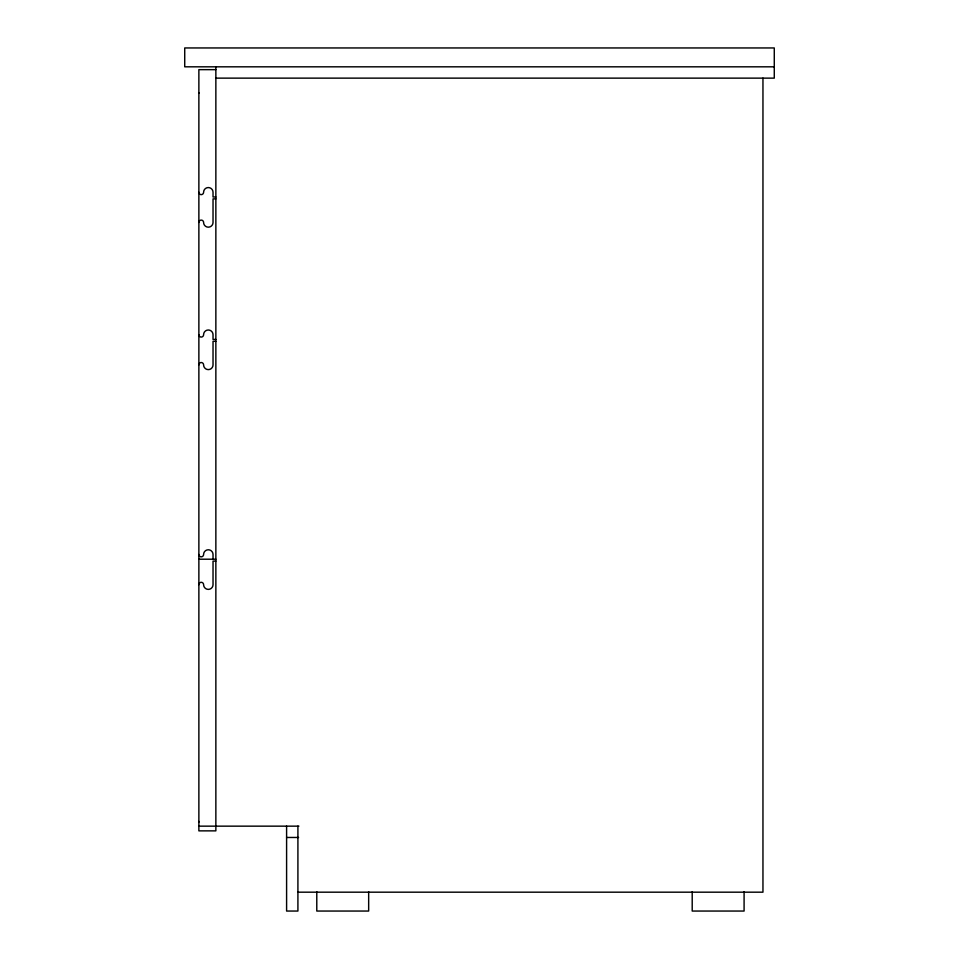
<?xml version="1.0" encoding="UTF-8"?>
<svg xmlns="http://www.w3.org/2000/svg" width="959" height="959" viewBox="0 0 959 959"><rect width="100%" height="100%" fill="white"/><g stroke="black" fill="none" stroke-linecap="round" stroke-linejoin="round"><path stroke-width="1.44" d="M774.273 66.818L184.727 66.818L184.727 47.95L774.273 47.95L774.273 78.135L215.859 78.135M215.859 69.647L198.873 69.647L198.873 830.866L215.859 830.866L215.859 66.818M215.859 196.991L213.03 196.991L213.03 192.268A4.711 4.711 0 0 0 208.307 187.556A4.711 4.711 0 0 0 203.596 192.268A2.362 2.362 0 0 1 201.234 194.629A2.362 2.362 0 0 1 198.873 192.268M215.859 198.873L213.03 198.873L213.03 222.452A4.711 4.711 0 0 1 208.307 227.175A4.711 4.711 0 0 1 203.596 222.452A2.362 2.362 0 0 0 201.234 220.102A2.362 2.362 0 0 0 198.873 222.452M215.859 339.426L213.03 339.426L213.03 334.703A4.711 4.711 0 0 0 208.307 329.992A4.711 4.711 0 0 0 203.596 334.703A2.362 2.362 0 0 1 201.234 337.065A2.362 2.362 0 0 1 198.873 334.703M215.859 341.308L213.03 341.308L213.03 364.888A4.711 4.711 0 0 1 208.307 369.611A4.711 4.711 0 0 1 203.596 364.888A2.362 2.362 0 0 0 201.234 362.538A2.362 2.362 0 0 0 198.873 364.888M198.873 559.205L215.859 559.205M215.859 561.099L213.03 561.099L213.03 584.678A4.711 4.711 0 0 1 208.307 589.389A4.711 4.711 0 0 1 203.596 584.678A2.362 2.362 0 0 0 201.234 582.317A2.362 2.362 0 0 0 198.873 584.678M198.873 826.155L298.908 826.155M286.597 837.471L298.585 837.471M297.913 892.182L762.956 892.182L762.956 78.135M744.088 891.738L744.088 911.05L692.206 911.05L692.206 891.738M368.664 891.738L368.664 911.05L316.782 911.05L316.782 891.738M297.913 826.155L297.913 911.05L286.597 911.05L286.597 826.155M213.03 559.205L213.03 554.494A4.711 4.711 0 0 0 208.307 549.771A4.711 4.711 0 0 0 203.596 554.494A2.362 2.362 0 0 1 201.234 556.843A2.362 2.362 0 0 1 198.873 554.494M198.957 822.055A2.362 2.362 0 0 1 198.873 821.443M198.873 93.227A2.362 2.362 0 0 1 198.957 92.615"/></g></svg>
